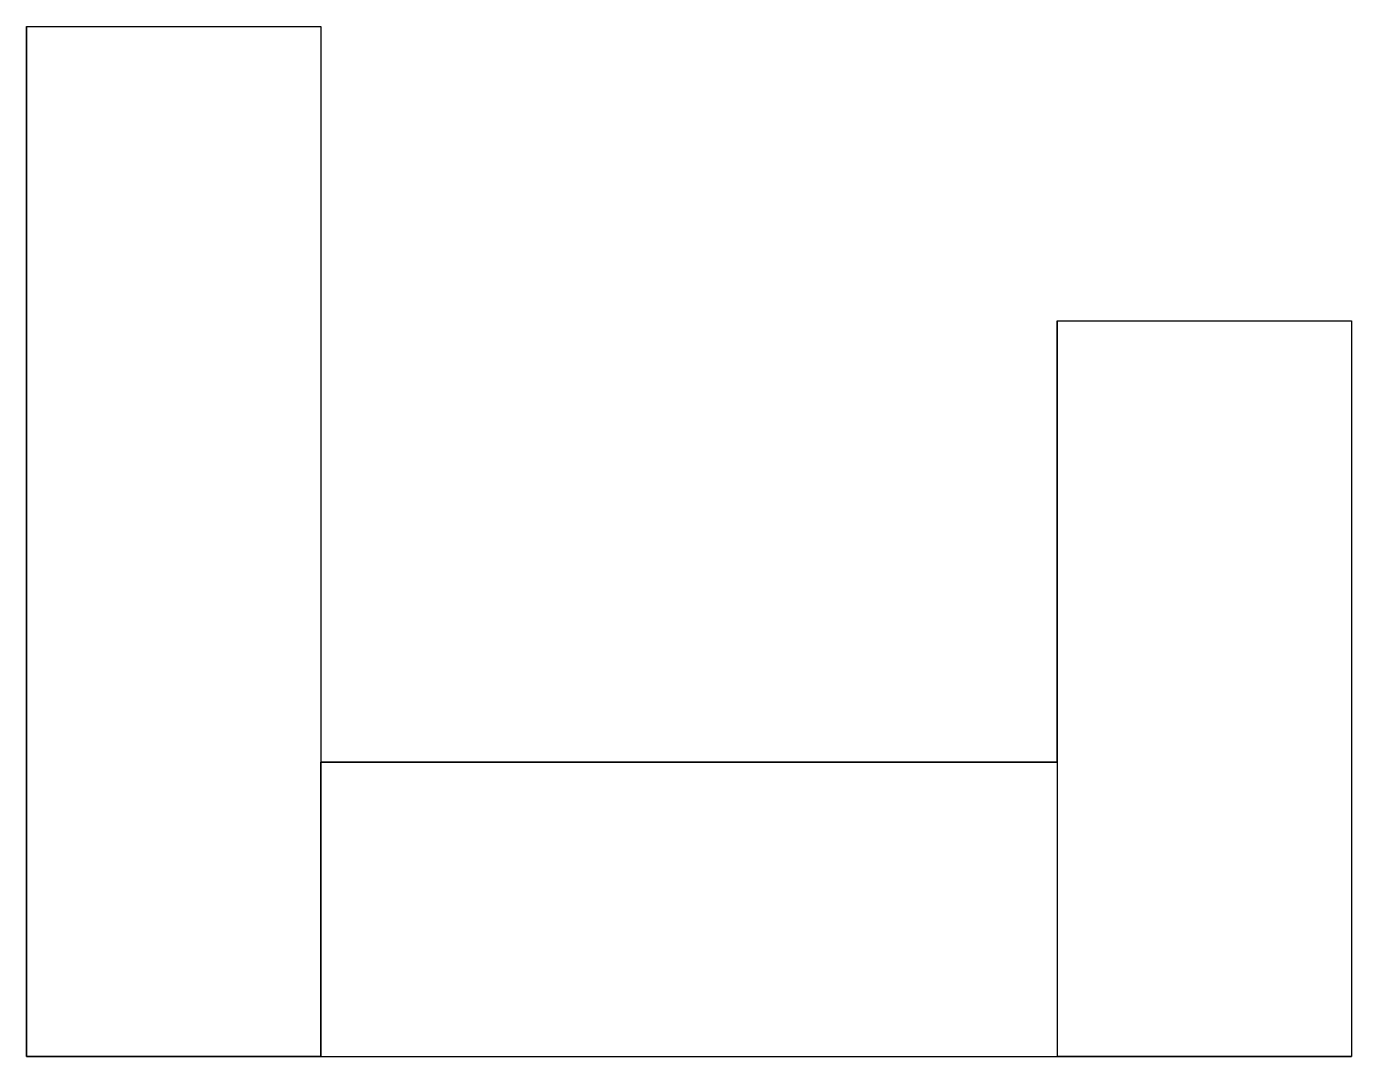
# Model space of a CAD drawing. Extents: x 0 to 9, y 0 to 7.
import ezdxf

# ---------------------------------------------------------------- set-up
doc = ezdxf.new("R2010")
doc.units = 0
doc.layers.get('0').update_dxf_attribs({"linetype": 'CONTINUOUS'})

# ---------------------------------------------------------------- blocks, each defined once
blk = doc.blocks.new('*U5')
at = {"color": 7}
for p, q in [((0, 7), (2, 7)), ((0, 7, 10), (2, 7, 10)), ((0, 0), (0, 7)), ((0, 7), (0, 7, 10)), ((0, 7, 10), (0, 0, 10)), ((2, 7), (2, 2)), ((2, 7), (2, 7, 10)), ((2, 7, 10), (2, 0, 10)), ((7, 5), (9, 5)), ((7, 5, 8), (9, 5, 8)), ((7, 2), (7, 5)), ((7, 5), (7, 5, 8)), ((7, 5, 8), (7, 0, 8)), ((9, 5), (9, 0)), ((9, 5), (9, 5, 8)), ((9, 5, 8), (9, 0, 8)), ((2, 2, 5), (7, 2, 5)), ((7, 2), (2, 2)), ((2, 2, 5), (2, 2)), ((2, 0, 5), (2, 2, 5)), ((7, 2), (7, 2, 5)), ((7, 2, 5), (7, 0, 5)), ((0, 0), (9, 0)), ((2, 0, 10), (0, 0, 10)), ((0, 0, 10), (0, 0)), ((2, 0, 5), (7, 0, 5)), ((2, 0, 5), (2, 0, 10)), ((9, 0, 8), (7, 0, 8)), ((7, 0, 8), (7, 0, 5)), ((9, 0), (9, 0, 8))]:
    blk.add_line(p, q, dxfattribs=at)

msp = doc.modelspace()

# ---------------------------------------------------------------- block references
msp.add_blockref('*U5', (0, 0))

doc.saveas('drawing.dxf')
